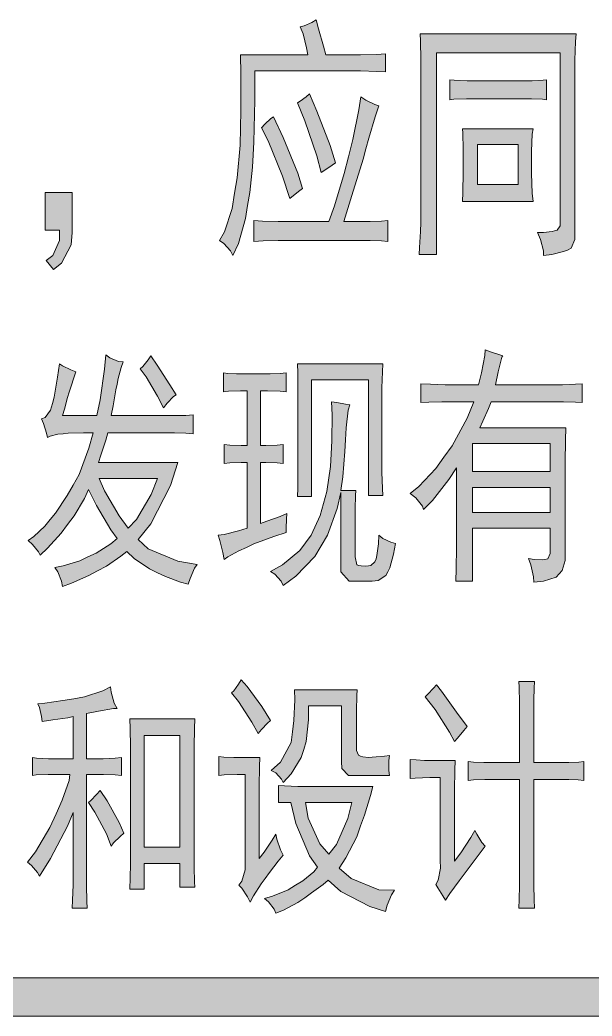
# Model space of a CAD drawing. Header units: millimetres. Extents: x 0 to 414, y 0 to 292.
# Drawn here: x 366.96 to 373.33, y 148.93 to 160.01 of the extents above; entities that cross this region are included whole.
import ezdxf

# ---------------------------------------------------------------- set-up
doc = ezdxf.new("R2010")
doc.units = ezdxf.units.MM

msp = doc.modelspace()

# ---------------------------------------------------------------- hatches: boundary and pattern name
h = msp.add_hatch(color=0)
h.dxf.hatch_style = 2
h.paths.add_polyline_path([(370.257917, 160.005889), (370.286139, 159.907111), (370.339056, 159.713083), (370.367278, 159.617833), (370.663611, 159.617833), (370.751806, 159.617833), (370.93525, 159.621361), (371.0305, 159.628417), (371.0305, 159.427333), (370.93525, 159.434389), (370.751806, 159.441444), (370.663611, 159.441444), (369.577056, 159.441444), (369.577056, 159.113361), (369.566472, 158.647694), (369.559417, 158.506583), (369.552361, 158.369), (369.520611, 158.086778), (369.495917, 157.942139), (369.47475, 157.7975), (369.393611, 157.522333), (369.333639, 157.388278), (369.305417, 157.437667), (369.231333, 157.522333), (369.185472, 157.554083), (369.238389, 157.649333), (369.323056, 157.910389), (369.351278, 158.079722), (369.3795, 158.249056), (369.414778, 158.612417), (369.418306, 158.806444), (369.421833, 159.000472), (369.421833, 159.406167), (369.418306, 159.617833), (370.166194, 159.617833), (370.152083, 159.695444), (370.113278, 159.850667), (370.081528, 159.928278), (370.123861, 159.938861), (370.212056, 159.977667)])
h = msp.add_hatch(color=0)
h.dxf.hatch_style = 2
h.paths.add_polyline_path([(373.150694, 159.850667), (373.143639, 159.766), (373.136583, 159.557861), (373.136583, 159.427333), (373.136583, 157.642278), (373.136583, 157.564667), (373.09425, 157.469417), (373.051917, 157.44825), (373.009583, 157.430611), (372.879056, 157.398861), (372.787333, 157.388278), (372.787333, 157.437667), (372.752056, 157.564667), (372.720306, 157.642278), (372.787333, 157.642278), (372.882583, 157.652861), (372.910806, 157.659917), (372.939028, 157.666972), (372.970778, 157.716361), (372.970778, 157.755167), (372.970778, 159.639), (371.598472, 159.639), (371.598472, 157.398861), (371.404444, 157.398861), (371.407972, 157.476472), (371.418556, 157.652861), (371.422083, 157.755167), (371.422083, 159.427333), (371.422083, 159.561389), (371.418556, 159.773056), (371.415028, 159.850667)])
h = msp.add_hatch(color=0)
h.dxf.hatch_style = 2
h.paths.add_polyline_path([(372.579194, 159.328556), (372.660333, 159.328556), (372.783806, 159.335611), (372.819083, 159.339139), (372.819083, 159.116889), (372.77675, 159.123944), (372.653278, 159.127472), (372.568611, 159.127472), (372.028861, 159.127472), (371.930083, 159.127472), (371.788972, 159.123944), (371.746639, 159.116889), (371.746639, 159.339139), (371.7925, 159.335611), (371.937139, 159.328556), (372.035917, 159.328556)])
h = msp.add_hatch(color=0)
h.dxf.hatch_style = 2
h.paths.add_polyline_path([(370.956417, 159.049861), (370.914083, 158.929917), (370.843528, 158.690028), (370.811778, 158.573611), (370.780028, 158.457194), (370.656556, 158.055028), (370.564833, 157.76575), (370.797667, 157.76575), (370.857639, 157.76575), (370.984639, 157.769278), (371.055194, 157.776333), (371.055194, 157.5435), (370.984639, 157.550556), (370.857639, 157.554083), (370.797667, 157.554083), (369.908667, 157.554083), (369.838111, 157.554083), (369.668778, 157.550556), (369.566472, 157.5435), (369.566472, 157.776333), (369.661722, 157.769278), (369.834583, 157.76575), (369.908667, 157.76575), (370.399028, 157.76575), (370.462528, 157.938611), (370.571889, 158.298444), (370.61775, 158.485417), (370.667139, 158.675917), (370.734167, 159.007528), (370.755333, 159.152167), (370.811778, 159.113361), (370.910556, 159.063972)])
h = msp.add_hatch(color=0)
h.dxf.hatch_style = 2
h.paths.add_polyline_path([(370.183833, 159.183917), (370.264972, 158.989889), (370.413139, 158.608889), (370.473111, 158.418389), (370.437833, 158.390167), (370.356694, 158.33725), (370.314361, 158.309028), (370.264972, 158.496), (370.134444, 158.884056), (370.049778, 159.085139), (370.081528, 159.102778), (370.148556, 159.152167)])
h = msp.add_hatch(color=0)
h.dxf.hatch_style = 2
h.paths.add_polyline_path([(369.785194, 158.929917), (369.891028, 158.700611), (370.053306, 158.301972), (370.106222, 158.132639), (370.078, 158.107944), (370.007444, 158.055028), (369.965111, 158.01975), (369.883972, 158.270222), (369.725222, 158.661806), (369.651139, 158.806444), (369.686417, 158.84525), (369.753444, 158.90875)])
h = msp.add_hatch(color=0)
h.paths.add_polyline_path([(372.670917, 158.795861), (372.660333, 158.735889), (372.653278, 158.545389), (372.653278, 158.418389), (372.653278, 158.298444), (372.660333, 158.079722), (372.670917, 157.988), (371.88775, 157.988), (371.891278, 158.086778), (371.894806, 158.312556), (371.894806, 158.443083), (371.894806, 158.570083), (371.891278, 158.746472), (371.88775, 158.795861)])
h.paths.add_polyline_path([(372.505111, 158.174972), (372.505111, 158.619472), (372.053556, 158.619472), (372.053556, 158.174972)])
h = msp.add_hatch(color=0)
h.dxf.hatch_style = 2
h.paths.add_polyline_path([(367.245194, 158.086778), (367.545056, 158.086778), (367.545056, 157.642278), (367.534472, 157.504694), (367.428639, 157.300083), (367.336917, 157.233056), (367.255778, 157.331833), (367.329861, 157.388278), (367.403944, 157.554083), (367.403944, 157.666972), (367.245194, 157.666972)])
h = msp.add_hatch(color=0)
h.paths.add_polyline_path([(368.113028, 156.206472), (368.091861, 156.142972), (368.056583, 156.0195), (368.046, 155.956), (368.031889, 155.8925), (368.000139, 155.716111), (367.978972, 155.60675), (368.645722, 155.60675), (368.684528, 155.60675), (368.811528, 155.610278), (368.892667, 155.617333), (368.892667, 155.405667), (368.811528, 155.412722), (368.684528, 155.41625), (368.645722, 155.41625), (367.943694, 155.41625), (367.919, 155.335111), (367.866083, 155.169306), (367.837861, 155.084639), (368.719806, 155.084639), (368.638667, 154.830639), (368.419944, 154.403778), (368.278833, 154.230917), (368.391722, 154.125083), (368.719806, 153.9875), (368.935, 153.952222), (368.906778, 153.909889), (368.857389, 153.797), (368.836222, 153.7335), (368.751556, 153.754667), (368.582222, 153.818167), (368.494028, 153.8605), (368.405833, 153.902833), (368.2365, 154.01925), (368.151833, 154.096861), (368.088333, 154.043944), (367.926056, 153.934583), (367.827278, 153.881667), (367.732028, 153.82875), (367.538, 153.744083), (367.439222, 153.708806), (367.428639, 153.76525), (367.386306, 153.871083), (367.354556, 153.920472), (367.446278, 153.938111), (367.629722, 153.994556), (367.721444, 154.036889), (367.813167, 154.079222), (367.975444, 154.181528), (368.046, 154.2415), (367.975444, 154.33675), (367.816694, 154.608389), (367.7285, 154.784778), (367.682639, 154.686), (367.566222, 154.491972), (367.495667, 154.396722), (367.425111, 154.301472), (367.269889, 154.132139), (367.18875, 154.054528), (367.171111, 154.093333), (367.104083, 154.174472), (367.054694, 154.220333), (367.118194, 154.262667), (367.241667, 154.379083), (367.301639, 154.453167), (367.361611, 154.523722), (367.488611, 154.71775), (367.555639, 154.834167), (367.622667, 154.954111), (367.732028, 155.246917), (367.777889, 155.41625), (367.672056, 155.41625), (367.502722, 155.412722), (367.446278, 155.405667), (367.386306, 155.402139), (367.301639, 155.377444), (367.269889, 155.363333), (367.259306, 155.412722), (367.227556, 155.518556), (367.206389, 155.571472), (367.245194, 155.585583), (367.305167, 155.666722), (367.326333, 155.740806), (367.343972, 155.811361), (367.382778, 156.033611), (367.403944, 156.181778), (367.439222, 156.160611), (367.530944, 156.11475), (367.587389, 156.093583), (367.566222, 156.037139), (367.530944, 155.92425), (367.513306, 155.867806), (367.495667, 155.807833), (367.460389, 155.677306), (367.439222, 155.60675), (367.820222, 155.60675), (367.8555, 155.783139), (367.904889, 156.121806), (367.919, 156.284083), (367.964861, 156.248806), (368.060111, 156.21)])
h.paths.add_polyline_path([(367.844917, 154.90825), (367.904889, 154.770667), (368.067167, 154.491972), (368.169472, 154.354389), (368.261194, 154.453167), (368.423472, 154.731861), (368.494028, 154.90825)])
h = msp.add_hatch(color=0)
h.dxf.hatch_style = 2
h.paths.add_polyline_path([(368.419944, 156.269972), (368.4905, 156.167667), (368.631611, 155.948944), (368.702167, 155.839583), (368.673944, 155.818417), (368.603389, 155.744333), (368.561056, 155.694944), (368.494028, 155.821944), (368.367028, 156.037139), (368.303528, 156.128861), (368.33175, 156.153556), (368.391722, 156.227639)])
h = msp.add_hatch(color=0)
h.paths.add_polyline_path([(371.305667, 154.742444), (371.400917, 154.820056), (371.587889, 155.021139), (371.679611, 155.144611), (371.771333, 155.271611), (371.937139, 155.578528), (372.011222, 155.761972), (371.714889, 155.761972), (371.654917, 155.761972), (371.510278, 155.754917), (371.422083, 155.751389), (371.422083, 155.959528), (371.531444, 155.956), (371.693722, 155.948944), (371.746639, 155.948944), (372.064139, 155.948944), (372.095889, 156.083), (372.134694, 156.277028), (372.138222, 156.337), (372.198194, 156.315833), (372.3005, 156.284083), (372.335778, 156.269972), (372.325194, 156.255861), (372.282861, 156.093583), (372.254639, 155.948944), (372.928444, 155.948944), (372.999, 155.948944), (373.143639, 155.956), (373.217722, 155.959528), (373.217722, 155.751389), (373.143639, 155.754917), (373.009583, 155.761972), (372.953139, 155.761972), (372.20525, 155.761972), (372.1735, 155.687889), (372.113528, 155.546778), (372.07825, 155.472694), (373.034278, 155.472694), (373.03075, 155.335111), (373.027222, 155.084639), (373.027222, 154.975278), (373.027222, 154.075694), (373.027222, 153.998083), (372.995472, 153.885194), (372.960194, 153.849917), (372.928444, 153.811111), (372.787333, 153.76525), (372.677972, 153.754667), (372.674444, 153.814639), (372.646222, 153.948694), (372.621528, 154.01925), (372.6815, 154.008667), (372.773222, 154.005139), (372.801444, 154.008667), (372.833194, 154.015722), (372.861417, 154.075694), (372.861417, 154.132139), (372.861417, 154.354389), (371.997111, 154.354389), (371.997111, 153.76525), (371.813667, 153.76525), (371.817194, 153.902833), (371.820722, 154.142722), (371.820722, 154.2415), (371.820722, 155.028194), (371.732528, 154.897667), (371.552611, 154.664833), (371.453833, 154.562528), (371.439722, 154.601333), (371.365639, 154.693056)])
h.paths.add_polyline_path([(372.861417, 154.985861), (372.861417, 155.296306), (371.997111, 155.296306), (371.997111, 154.985861)])
h.paths.add_polyline_path([(372.861417, 154.530778), (372.861417, 154.809472), (371.997111, 154.809472), (371.997111, 154.530778)])
h = msp.add_hatch(color=0)
h.dxf.hatch_style = 2
h.paths.add_polyline_path([(370.99875, 156.181778), (370.995222, 156.093583), (370.988167, 155.917194), (370.988167, 155.829), (370.988167, 155.084639), (370.988167, 154.978806), (370.995222, 154.795361), (370.99875, 154.71775), (370.84, 154.71775), (370.84, 156.005389), (370.208528, 156.005389), (370.208528, 154.707167), (370.049778, 154.707167), (370.053306, 154.802417), (370.056833, 155.014083), (370.056833, 155.1305), (370.056833, 155.740806), (370.056833, 155.86075), (370.053306, 156.083), (370.049778, 156.181778)])
h = msp.add_hatch(color=0)
h.dxf.hatch_style = 2
h.paths.add_polyline_path([(369.700528, 156.072417), (369.746389, 156.072417), (369.859278, 156.075944), (369.926306, 156.083), (369.926306, 155.871333), (369.859278, 155.878389), (369.718167, 155.881917), (369.640556, 155.881917), (369.640556, 155.275139), (369.700528, 155.275139), (369.824, 155.278667), (369.891028, 155.285722), (369.891028, 155.074056), (369.824, 155.081111), (369.700528, 155.084639), (369.640556, 155.084639), (369.640556, 154.407306), (369.711111, 154.432), (369.859278, 154.484917), (369.933361, 154.520194), (369.929833, 154.456694), (369.926306, 154.354389), (369.926306, 154.308528), (369.788722, 154.262667), (369.566472, 154.181528), (369.485333, 154.142722), (369.400667, 154.103917), (369.277194, 154.036889), (369.234861, 154.008667), (369.22075, 154.086278), (369.189, 154.220333), (369.167833, 154.276778), (369.234861, 154.287361), (369.397139, 154.326167), (369.492389, 154.354389), (369.492389, 155.084639), (369.425361, 155.084639), (369.298361, 155.081111), (369.234861, 155.074056), (369.234861, 155.285722), (369.298361, 155.278667), (369.425361, 155.275139), (369.492389, 155.275139), (369.492389, 155.881917), (369.418306, 155.881917), (369.28425, 155.878389), (369.227806, 155.871333), (369.227806, 156.083), (369.277194, 156.075944), (369.372444, 156.072417), (369.418306, 156.072417)])
h = msp.add_hatch(color=0)
h.dxf.hatch_style = 2
h.paths.add_polyline_path([(370.631861, 155.726694), (370.614222, 155.666722), (370.593056, 155.472694), (370.586, 155.338639), (370.578944, 155.208111), (370.55425, 154.925889), (370.533083, 154.774194), (370.698889, 154.774194), (370.695361, 154.71775), (370.691833, 154.569583), (370.691833, 154.474333), (370.691833, 154.121556), (370.691833, 154.036889), (370.713, 153.948694), (370.734167, 153.941639), (370.758861, 153.938111), (370.811778, 153.934583), (370.84, 153.938111), (370.868222, 153.941639), (370.910556, 153.980444), (370.924667, 154.015722), (370.93525, 154.051), (370.952889, 154.181528), (370.956417, 154.276778), (370.99875, 154.2415), (371.090472, 154.199167), (371.139861, 154.185056), (371.118694, 154.068639), (371.076361, 153.913417), (371.055194, 153.871083), (371.034028, 153.82875), (370.949361, 153.775833), (370.882333, 153.76525), (370.716528, 153.76525), (370.624806, 153.76525), (370.533083, 153.871083), (370.533083, 153.976917), (370.533083, 154.753028), (370.494278, 154.573111), (370.384917, 154.276778), (370.314361, 154.160361), (370.243806, 154.040417), (370.032139, 153.821694), (369.891028, 153.719389), (369.869861, 153.76525), (369.799306, 153.842861), (369.749917, 153.874611), (369.883972, 153.948694), (370.078, 154.107444), (370.1415, 154.192111), (370.205, 154.276778), (370.303778, 154.4955), (370.339056, 154.629556), (370.377861, 154.763611), (370.420194, 155.042306), (370.42725, 155.183417), (370.434306, 155.328056), (370.437833, 155.617333), (370.430778, 155.761972), (370.487222, 155.751389), (370.586, 155.73375)])
h = msp.add_hatch(color=0)
h.dxf.hatch_style = 2
h.paths.add_polyline_path([(369.425361, 152.671639), (369.492389, 152.597556), (369.654667, 152.371778), (369.749917, 152.216556), (369.718167, 152.188333), (369.651139, 152.117778), (369.615861, 152.071917), (369.545306, 152.198917), (369.397139, 152.428222), (369.316, 152.527), (369.344222, 152.548167), (369.397139, 152.62225)])
h = msp.add_hatch(color=0)
h.dxf.hatch_style = 2
h.paths.add_polyline_path([(371.598472, 152.615194), (371.651389, 152.544639), (371.820722, 152.311806), (371.937139, 152.149528), (371.901861, 152.107194), (371.831306, 152.022528), (371.796028, 151.983722), (371.743111, 152.089556), (371.580833, 152.340028), (371.471472, 152.481139), (371.499694, 152.509361), (371.563194, 152.576389)])
h = msp.add_hatch(color=0)
h.dxf.hatch_style = 2
h.paths.add_polyline_path([(372.519222, 151.750889), (372.519222, 152.30475), (372.519222, 152.417639), (372.515694, 152.586972), (372.512167, 152.650472), (372.685028, 152.650472), (372.6815, 152.576389), (372.677972, 152.449389), (372.677972, 152.392944), (372.677972, 151.750889), (373.020167, 151.750889), (373.069556, 151.750889), (373.178917, 151.754417), (373.235361, 151.761472), (373.235361, 151.549806), (373.171861, 151.556861), (373.069556, 151.560389), (373.027222, 151.560389), (372.677972, 151.560389), (372.677972, 150.452667), (372.677972, 150.385639), (372.6815, 150.226889), (372.685028, 150.131639), (372.512167, 150.131639), (372.515694, 150.226889), (372.519222, 150.382111), (372.519222, 150.442083), (372.519222, 151.560389), (372.194667, 151.560389), (372.134694, 151.560389), (372.007694, 151.556861), (371.947722, 151.549806), (371.947722, 151.761472), (372.007694, 151.754417), (372.124111, 151.750889), (372.180556, 151.750889)])
h = msp.add_hatch(color=0)
h.dxf.hatch_style = 2
h.paths.add_polyline_path([(368.046, 152.350611), (368.007194, 152.350611), (367.837861, 152.322389), (367.703806, 152.294167), (367.703806, 151.793222), (367.827278, 151.793222), (367.890778, 151.793222), (368.024833, 151.800278), (368.095389, 151.807333), (368.095389, 151.60625), (368.024833, 151.613306), (367.894306, 151.616833), (367.837861, 151.616833), (367.703806, 151.616833), (367.703806, 150.473833), (367.703806, 150.382111), (367.707333, 150.20925), (367.710861, 150.131639), (367.545056, 150.131639), (367.548583, 150.219833), (367.555639, 150.392694), (367.555639, 150.473833), (367.555639, 151.197028), (367.492139, 151.041806), (367.305167, 150.6855), (367.181694, 150.487944), (367.160528, 150.52675), (367.0935, 150.604361), (367.047639, 150.643167), (367.139361, 150.759583), (367.298111, 151.027694), (367.368667, 151.179389), (367.435694, 151.331083), (367.513306, 151.549806), (367.520361, 151.616833), (367.372194, 151.616833), (367.280472, 151.616833), (367.146417, 151.613306), (367.104083, 151.60625), (367.104083, 151.807333), (367.149944, 151.800278), (367.284, 151.793222), (367.372194, 151.793222), (367.555639, 151.793222), (367.555639, 152.262417), (367.499194, 152.248306), (367.329861, 152.223611), (367.213444, 152.205972), (367.206389, 152.262417), (367.181694, 152.361194), (367.164056, 152.403528), (367.241667, 152.410583), (367.44275, 152.438806), (367.562694, 152.459972), (367.682639, 152.481139), (367.88725, 152.548167), (367.971917, 152.594028), (367.978972, 152.534056), (368.01425, 152.410583)])
h = msp.add_hatch(color=0)
h.dxf.hatch_style = 2
h.paths.add_polyline_path([(370.691833, 151.60625), (370.61775, 151.60625), (370.543667, 151.683861), (370.540139, 151.761472), (370.540139, 152.382361), (370.17325, 152.382361), (370.17325, 152.227139), (370.148556, 151.983722), (370.120333, 151.895528), (370.092111, 151.807333), (369.979222, 151.623889), (369.891028, 151.528639), (369.873389, 151.567444), (369.809889, 151.634472), (369.756972, 151.662694), (369.862806, 151.754417), (369.98275, 151.973139), (369.996861, 152.093083), (370.010972, 152.216556), (370.021556, 152.449389), (370.018028, 152.55875), (370.716528, 152.55875), (370.709472, 152.49525), (370.705944, 152.325917), (370.705944, 152.227139), (370.705944, 151.927278), (370.705944, 151.884944), (370.730639, 151.832028), (370.751806, 151.821444), (370.7765, 151.814389), (370.84, 151.807333), (370.882333, 151.810861), (370.924667, 151.814389), (371.019917, 151.821444), (371.072833, 151.8285), (371.065778, 151.772056), (371.065778, 151.662694), (371.072833, 151.60625)])
h = msp.add_hatch(color=0)
h.paths.add_polyline_path([(368.910306, 152.237722), (368.906778, 152.128361), (368.90325, 151.92375), (368.90325, 151.8285), (368.90325, 150.6855), (368.90325, 150.586722), (368.906778, 150.424444), (368.910306, 150.364472), (368.7445, 150.364472), (368.7445, 150.629056), (368.345861, 150.629056), (368.345861, 150.343306), (368.187111, 150.343306), (368.190639, 150.470306), (368.194167, 150.625528), (368.194167, 150.65375), (368.194167, 151.8285), (368.194167, 151.92375), (368.190639, 152.128361), (368.187111, 152.237722)])
h.paths.add_polyline_path([(368.7445, 150.808972), (368.7445, 152.05075), (368.345861, 152.05075), (368.345861, 150.808972)])
h = msp.add_hatch(color=0)
h.dxf.hatch_style = 2
h.paths.add_polyline_path([(369.6335, 151.807333), (369.629972, 151.705028), (369.626444, 151.482778), (369.626444, 151.362833), (369.626444, 150.6855), (369.679361, 150.752528), (369.771083, 150.886583), (369.809889, 150.953611), (369.820472, 150.897167), (369.862806, 150.78075), (369.891028, 150.720778), (369.838111, 150.65375), (369.739333, 150.52675), (369.693472, 150.46325), (369.647611, 150.403278), (369.562944, 150.269222), (369.524139, 150.198667), (369.495917, 150.258639), (369.432417, 150.353889), (369.400667, 150.385639), (369.432417, 150.4315), (369.467694, 150.5585), (369.467694, 150.643167), (369.467694, 151.616833), (369.3795, 151.616833), (369.234861, 151.613306), (369.174889, 151.60625), (369.174889, 151.817917), (369.231333, 151.810861), (369.344222, 151.807333), (369.400667, 151.807333)])
h = msp.add_hatch(color=0)
h.dxf.hatch_style = 2
h.paths.add_polyline_path([(371.803083, 151.772056), (371.799556, 151.666222), (371.796028, 151.443972), (371.796028, 151.327556), (371.796028, 150.65375), (371.866583, 150.745472), (371.979472, 150.918333), (372.021806, 150.995944), (372.0465, 150.953611), (372.102944, 150.861889), (372.138222, 150.819556), (371.905389, 150.509111), (371.848944, 150.435028), (371.746639, 150.293917), (371.69725, 150.219833), (371.669028, 150.269222), (371.612583, 150.357417), (371.587889, 150.396222), (371.616111, 150.442083), (371.640806, 150.576139), (371.637278, 150.664333), (371.637278, 151.585083), (371.524389, 151.585083), (371.358583, 151.578028), (371.305667, 151.5745), (371.305667, 151.782639), (371.372694, 151.779111), (371.464417, 151.772056), (371.489111, 151.772056)])
h = msp.add_hatch(color=0)
h.paths.add_polyline_path([(369.841639, 151.496889), (369.908667, 151.489833), (370.056833, 151.482778), (370.1415, 151.482778), (370.889389, 151.482778), (370.864694, 151.384), (370.797667, 151.165278), (370.751806, 151.045333), (370.709472, 150.925389), (370.589528, 150.692556), (370.515444, 150.576139), (370.6495, 150.459722), (370.956417, 150.33625), (371.129278, 150.332722), (371.097528, 150.279806), (371.048139, 150.163389), (371.0305, 150.096361), (370.854111, 150.149278), (370.533083, 150.318611), (370.391972, 150.442083), (370.335528, 150.396222), (370.208528, 150.300972), (370.134444, 150.248056), (370.056833, 150.195139), (369.894556, 150.110472), (369.809889, 150.075194), (369.79225, 150.121056), (369.72875, 150.202194), (369.682889, 150.241), (369.774611, 150.265694), (369.947472, 150.33625), (370.028611, 150.385639), (370.10975, 150.435028), (370.233222, 150.537333), (370.275556, 150.586722), (370.183833, 150.713722), (370.032139, 151.073556), (369.975694, 151.306389), (369.841639, 151.306389)])
h.paths.add_polyline_path([(370.399028, 150.731361), (370.483694, 150.840722), (370.610694, 151.13), (370.656556, 151.306389), (370.1415, 151.306389), (370.169722, 151.133528), (370.30025, 150.847778)])
h = msp.add_hatch(color=0)
h.dxf.hatch_style = 2
h.paths.add_polyline_path([(367.978972, 150.819556), (367.926056, 150.957139), (367.799056, 151.200556), (367.7285, 151.306389), (367.753194, 151.327556), (367.816694, 151.394583), (367.8555, 151.440444), (367.933111, 151.324028), (368.067167, 151.084139), (368.120083, 150.964194), (368.07775, 150.928917), (368.007194, 150.858361)])
h = msp.add_hatch(color=0)
h.dxf.hatch_style = 2
h.paths.add_polyline_path([(354.957944, 148.932194), (354.957944, 149.355528), (404.237472, 149.355528), (404.237472, 148.932194)])

# ---------------------------------------------------------------- linework, layer by layer
at = {"color": 0, "lineweight": 0}
for points in [[(370.257917, 160.005889), (370.286139, 159.907111), (370.339056, 159.713083), (370.367278, 159.617833), (370.663611, 159.617833), (370.751806, 159.617833), (370.93525, 159.621361), (371.0305, 159.628417), (371.0305, 159.427333), (370.93525, 159.434389), (370.751806, 159.441444), (370.663611, 159.441444), (369.577056, 159.441444), (369.577056, 159.113361), (369.566472, 158.647694), (369.559417, 158.506583), (369.552361, 158.369), (369.520611, 158.086778), (369.495917, 157.942139), (369.47475, 157.7975), (369.393611, 157.522333), (369.333639, 157.388278), (369.305417, 157.437667), (369.231333, 157.522333), (369.185472, 157.554083), (369.238389, 157.649333), (369.323056, 157.910389), (369.351278, 158.079722), (369.3795, 158.249056), (369.414778, 158.612417), (369.418306, 158.806444), (369.421833, 159.000472), (369.421833, 159.406167), (369.418306, 159.617833), (370.166194, 159.617833), (370.152083, 159.695444), (370.113278, 159.850667), (370.081528, 159.928278), (370.123861, 159.938861), (370.212056, 159.977667)], [(373.150694, 159.850667), (373.143639, 159.766), (373.136583, 159.557861), (373.136583, 159.427333), (373.136583, 157.642278), (373.136583, 157.564667), (373.09425, 157.469417), (373.051917, 157.44825), (373.009583, 157.430611), (372.879056, 157.398861), (372.787333, 157.388278), (372.787333, 157.437667), (372.752056, 157.564667), (372.720306, 157.642278), (372.787333, 157.642278), (372.882583, 157.652861), (372.910806, 157.659917), (372.939028, 157.666972), (372.970778, 157.716361), (372.970778, 157.755167), (372.970778, 159.639), (371.598472, 159.639), (371.598472, 157.398861), (371.404444, 157.398861), (371.407972, 157.476472), (371.418556, 157.652861), (371.422083, 157.755167), (371.422083, 159.427333), (371.422083, 159.561389), (371.418556, 159.773056), (371.415028, 159.850667)], [(372.579194, 159.328556), (372.660333, 159.328556), (372.783806, 159.335611), (372.819083, 159.339139), (372.819083, 159.116889), (372.77675, 159.123944), (372.653278, 159.127472), (372.568611, 159.127472), (372.028861, 159.127472), (371.930083, 159.127472), (371.788972, 159.123944), (371.746639, 159.116889), (371.746639, 159.339139), (371.7925, 159.335611), (371.937139, 159.328556), (372.035917, 159.328556)], [(370.956417, 159.049861), (370.914083, 158.929917), (370.843528, 158.690028), (370.811778, 158.573611), (370.780028, 158.457194), (370.656556, 158.055028), (370.564833, 157.76575), (370.797667, 157.76575), (370.857639, 157.76575), (370.984639, 157.769278), (371.055194, 157.776333), (371.055194, 157.5435), (370.984639, 157.550556), (370.857639, 157.554083), (370.797667, 157.554083), (369.908667, 157.554083), (369.838111, 157.554083), (369.668778, 157.550556), (369.566472, 157.5435), (369.566472, 157.776333), (369.661722, 157.769278), (369.834583, 157.76575), (369.908667, 157.76575), (370.399028, 157.76575), (370.462528, 157.938611), (370.571889, 158.298444), (370.61775, 158.485417), (370.667139, 158.675917), (370.734167, 159.007528), (370.755333, 159.152167), (370.811778, 159.113361), (370.910556, 159.063972)], [(370.183833, 159.183917), (370.264972, 158.989889), (370.413139, 158.608889), (370.473111, 158.418389), (370.437833, 158.390167), (370.356694, 158.33725), (370.314361, 158.309028), (370.264972, 158.496), (370.134444, 158.884056), (370.049778, 159.085139), (370.081528, 159.102778), (370.148556, 159.152167)], [(369.785194, 158.929917), (369.891028, 158.700611), (370.053306, 158.301972), (370.106222, 158.132639), (370.078, 158.107944), (370.007444, 158.055028), (369.965111, 158.01975), (369.883972, 158.270222), (369.725222, 158.661806), (369.651139, 158.806444), (369.686417, 158.84525), (369.753444, 158.90875)], [(372.670917, 158.795861), (372.660333, 158.735889), (372.653278, 158.545389), (372.653278, 158.418389), (372.653278, 158.298444), (372.660333, 158.079722), (372.670917, 157.988), (371.88775, 157.988), (371.891278, 158.086778), (371.894806, 158.312556), (371.894806, 158.443083), (371.894806, 158.570083), (371.891278, 158.746472), (371.88775, 158.795861)], [(372.505111, 158.174972), (372.505111, 158.619472), (372.053556, 158.619472), (372.053556, 158.174972)], [(367.245194, 158.086778), (367.545056, 158.086778), (367.545056, 157.642278), (367.534472, 157.504694), (367.428639, 157.300083), (367.336917, 157.233056), (367.255778, 157.331833), (367.329861, 157.388278), (367.403944, 157.554083), (367.403944, 157.666972), (367.245194, 157.666972)], [(368.113028, 156.206472), (368.091861, 156.142972), (368.056583, 156.0195), (368.046, 155.956), (368.031889, 155.8925), (368.000139, 155.716111), (367.978972, 155.60675), (368.645722, 155.60675), (368.684528, 155.60675), (368.811528, 155.610278), (368.892667, 155.617333), (368.892667, 155.405667), (368.811528, 155.412722), (368.684528, 155.41625), (368.645722, 155.41625), (367.943694, 155.41625), (367.919, 155.335111), (367.866083, 155.169306), (367.837861, 155.084639), (368.719806, 155.084639), (368.638667, 154.830639), (368.419944, 154.403778), (368.278833, 154.230917), (368.391722, 154.125083), (368.719806, 153.9875), (368.935, 153.952222), (368.906778, 153.909889), (368.857389, 153.797), (368.836222, 153.7335), (368.751556, 153.754667), (368.582222, 153.818167), (368.494028, 153.8605), (368.405833, 153.902833), (368.2365, 154.01925), (368.151833, 154.096861), (368.088333, 154.043944), (367.926056, 153.934583), (367.827278, 153.881667), (367.732028, 153.82875), (367.538, 153.744083), (367.439222, 153.708806), (367.428639, 153.76525), (367.386306, 153.871083), (367.354556, 153.920472), (367.446278, 153.938111), (367.629722, 153.994556), (367.721444, 154.036889), (367.813167, 154.079222), (367.975444, 154.181528), (368.046, 154.2415), (367.975444, 154.33675), (367.816694, 154.608389), (367.7285, 154.784778), (367.682639, 154.686), (367.566222, 154.491972), (367.495667, 154.396722), (367.425111, 154.301472), (367.269889, 154.132139), (367.18875, 154.054528), (367.171111, 154.093333), (367.104083, 154.174472), (367.054694, 154.220333), (367.118194, 154.262667), (367.241667, 154.379083), (367.301639, 154.453167), (367.361611, 154.523722), (367.488611, 154.71775), (367.555639, 154.834167), (367.622667, 154.954111), (367.732028, 155.246917), (367.777889, 155.41625), (367.672056, 155.41625), (367.502722, 155.412722), (367.446278, 155.405667), (367.386306, 155.402139), (367.301639, 155.377444), (367.269889, 155.363333), (367.259306, 155.412722), (367.227556, 155.518556), (367.206389, 155.571472), (367.245194, 155.585583), (367.305167, 155.666722), (367.326333, 155.740806), (367.343972, 155.811361), (367.382778, 156.033611), (367.403944, 156.181778), (367.439222, 156.160611), (367.530944, 156.11475), (367.587389, 156.093583), (367.566222, 156.037139), (367.530944, 155.92425), (367.513306, 155.867806), (367.495667, 155.807833), (367.460389, 155.677306), (367.439222, 155.60675), (367.820222, 155.60675), (367.8555, 155.783139), (367.904889, 156.121806), (367.919, 156.284083), (367.964861, 156.248806), (368.060111, 156.21)], [(368.419944, 156.269972), (368.4905, 156.167667), (368.631611, 155.948944), (368.702167, 155.839583), (368.673944, 155.818417), (368.603389, 155.744333), (368.561056, 155.694944), (368.494028, 155.821944), (368.367028, 156.037139), (368.303528, 156.128861), (368.33175, 156.153556), (368.391722, 156.227639)], [(371.305667, 154.742444), (371.400917, 154.820056), (371.587889, 155.021139), (371.679611, 155.144611), (371.771333, 155.271611), (371.937139, 155.578528), (372.011222, 155.761972), (371.714889, 155.761972), (371.654917, 155.761972), (371.510278, 155.754917), (371.422083, 155.751389), (371.422083, 155.959528), (371.531444, 155.956), (371.693722, 155.948944), (371.746639, 155.948944), (372.064139, 155.948944), (372.095889, 156.083), (372.134694, 156.277028), (372.138222, 156.337), (372.198194, 156.315833), (372.3005, 156.284083), (372.335778, 156.269972), (372.325194, 156.255861), (372.282861, 156.093583), (372.254639, 155.948944), (372.928444, 155.948944), (372.999, 155.948944), (373.143639, 155.956), (373.217722, 155.959528), (373.217722, 155.751389), (373.143639, 155.754917), (373.009583, 155.761972), (372.953139, 155.761972), (372.20525, 155.761972), (372.1735, 155.687889), (372.113528, 155.546778), (372.07825, 155.472694), (373.034278, 155.472694), (373.03075, 155.335111), (373.027222, 155.084639), (373.027222, 154.975278), (373.027222, 154.075694), (373.027222, 153.998083), (372.995472, 153.885194), (372.960194, 153.849917), (372.928444, 153.811111), (372.787333, 153.76525), (372.677972, 153.754667), (372.674444, 153.814639), (372.646222, 153.948694), (372.621528, 154.01925), (372.6815, 154.008667), (372.773222, 154.005139), (372.801444, 154.008667), (372.833194, 154.015722), (372.861417, 154.075694), (372.861417, 154.132139), (372.861417, 154.354389), (371.997111, 154.354389), (371.997111, 153.76525), (371.813667, 153.76525), (371.817194, 153.902833), (371.820722, 154.142722), (371.820722, 154.2415), (371.820722, 155.028194), (371.732528, 154.897667), (371.552611, 154.664833), (371.453833, 154.562528), (371.439722, 154.601333), (371.365639, 154.693056)], [(370.99875, 156.181778), (370.995222, 156.093583), (370.988167, 155.917194), (370.988167, 155.829), (370.988167, 155.084639), (370.988167, 154.978806), (370.995222, 154.795361), (370.99875, 154.71775), (370.84, 154.71775), (370.84, 156.005389), (370.208528, 156.005389), (370.208528, 154.707167), (370.049778, 154.707167), (370.053306, 154.802417), (370.056833, 155.014083), (370.056833, 155.1305), (370.056833, 155.740806), (370.056833, 155.86075), (370.053306, 156.083), (370.049778, 156.181778)], [(369.700528, 156.072417), (369.746389, 156.072417), (369.859278, 156.075944), (369.926306, 156.083), (369.926306, 155.871333), (369.859278, 155.878389), (369.718167, 155.881917), (369.640556, 155.881917), (369.640556, 155.275139), (369.700528, 155.275139), (369.824, 155.278667), (369.891028, 155.285722), (369.891028, 155.074056), (369.824, 155.081111), (369.700528, 155.084639), (369.640556, 155.084639), (369.640556, 154.407306), (369.711111, 154.432), (369.859278, 154.484917), (369.933361, 154.520194), (369.929833, 154.456694), (369.926306, 154.354389), (369.926306, 154.308528), (369.788722, 154.262667), (369.566472, 154.181528), (369.485333, 154.142722), (369.400667, 154.103917), (369.277194, 154.036889), (369.234861, 154.008667), (369.22075, 154.086278), (369.189, 154.220333), (369.167833, 154.276778), (369.234861, 154.287361), (369.397139, 154.326167), (369.492389, 154.354389), (369.492389, 155.084639), (369.425361, 155.084639), (369.298361, 155.081111), (369.234861, 155.074056), (369.234861, 155.285722), (369.298361, 155.278667), (369.425361, 155.275139), (369.492389, 155.275139), (369.492389, 155.881917), (369.418306, 155.881917), (369.28425, 155.878389), (369.227806, 155.871333), (369.227806, 156.083), (369.277194, 156.075944), (369.372444, 156.072417), (369.418306, 156.072417)], [(370.631861, 155.726694), (370.614222, 155.666722), (370.593056, 155.472694), (370.586, 155.338639), (370.578944, 155.208111), (370.55425, 154.925889), (370.533083, 154.774194), (370.698889, 154.774194), (370.695361, 154.71775), (370.691833, 154.569583), (370.691833, 154.474333), (370.691833, 154.121556), (370.691833, 154.036889), (370.713, 153.948694), (370.734167, 153.941639), (370.758861, 153.938111), (370.811778, 153.934583), (370.84, 153.938111), (370.868222, 153.941639), (370.910556, 153.980444), (370.924667, 154.015722), (370.93525, 154.051), (370.952889, 154.181528), (370.956417, 154.276778), (370.99875, 154.2415), (371.090472, 154.199167), (371.139861, 154.185056), (371.118694, 154.068639), (371.076361, 153.913417), (371.055194, 153.871083), (371.034028, 153.82875), (370.949361, 153.775833), (370.882333, 153.76525), (370.716528, 153.76525), (370.624806, 153.76525), (370.533083, 153.871083), (370.533083, 153.976917), (370.533083, 154.753028), (370.494278, 154.573111), (370.384917, 154.276778), (370.314361, 154.160361), (370.243806, 154.040417), (370.032139, 153.821694), (369.891028, 153.719389), (369.869861, 153.76525), (369.799306, 153.842861), (369.749917, 153.874611), (369.883972, 153.948694), (370.078, 154.107444), (370.1415, 154.192111), (370.205, 154.276778), (370.303778, 154.4955), (370.339056, 154.629556), (370.377861, 154.763611), (370.420194, 155.042306), (370.42725, 155.183417), (370.434306, 155.328056), (370.437833, 155.617333), (370.430778, 155.761972), (370.487222, 155.751389), (370.586, 155.73375)], [(372.861417, 154.985861), (372.861417, 155.296306), (371.997111, 155.296306), (371.997111, 154.985861)], [(367.844917, 154.90825), (367.904889, 154.770667), (368.067167, 154.491972), (368.169472, 154.354389), (368.261194, 154.453167), (368.423472, 154.731861), (368.494028, 154.90825)], [(372.861417, 154.530778), (372.861417, 154.809472), (371.997111, 154.809472), (371.997111, 154.530778)], [(369.425361, 152.671639), (369.492389, 152.597556), (369.654667, 152.371778), (369.749917, 152.216556), (369.718167, 152.188333), (369.651139, 152.117778), (369.615861, 152.071917), (369.545306, 152.198917), (369.397139, 152.428222), (369.316, 152.527), (369.344222, 152.548167), (369.397139, 152.62225)], [(371.598472, 152.615194), (371.651389, 152.544639), (371.820722, 152.311806), (371.937139, 152.149528), (371.901861, 152.107194), (371.831306, 152.022528), (371.796028, 151.983722), (371.743111, 152.089556), (371.580833, 152.340028), (371.471472, 152.481139), (371.499694, 152.509361), (371.563194, 152.576389)], [(372.519222, 151.750889), (372.519222, 152.30475), (372.519222, 152.417639), (372.515694, 152.586972), (372.512167, 152.650472), (372.685028, 152.650472), (372.6815, 152.576389), (372.677972, 152.449389), (372.677972, 152.392944), (372.677972, 151.750889), (373.020167, 151.750889), (373.069556, 151.750889), (373.178917, 151.754417), (373.235361, 151.761472), (373.235361, 151.549806), (373.171861, 151.556861), (373.069556, 151.560389), (373.027222, 151.560389), (372.677972, 151.560389), (372.677972, 150.452667), (372.677972, 150.385639), (372.6815, 150.226889), (372.685028, 150.131639), (372.512167, 150.131639), (372.515694, 150.226889), (372.519222, 150.382111), (372.519222, 150.442083), (372.519222, 151.560389), (372.194667, 151.560389), (372.134694, 151.560389), (372.007694, 151.556861), (371.947722, 151.549806), (371.947722, 151.761472), (372.007694, 151.754417), (372.124111, 151.750889), (372.180556, 151.750889)], [(368.046, 152.350611), (368.007194, 152.350611), (367.837861, 152.322389), (367.703806, 152.294167), (367.703806, 151.793222), (367.827278, 151.793222), (367.890778, 151.793222), (368.024833, 151.800278), (368.095389, 151.807333), (368.095389, 151.60625), (368.024833, 151.613306), (367.894306, 151.616833), (367.837861, 151.616833), (367.703806, 151.616833), (367.703806, 150.473833), (367.703806, 150.382111), (367.707333, 150.20925), (367.710861, 150.131639), (367.545056, 150.131639), (367.548583, 150.219833), (367.555639, 150.392694), (367.555639, 150.473833), (367.555639, 151.197028), (367.492139, 151.041806), (367.305167, 150.6855), (367.181694, 150.487944), (367.160528, 150.52675), (367.0935, 150.604361), (367.047639, 150.643167), (367.139361, 150.759583), (367.298111, 151.027694), (367.368667, 151.179389), (367.435694, 151.331083), (367.513306, 151.549806), (367.520361, 151.616833), (367.372194, 151.616833), (367.280472, 151.616833), (367.146417, 151.613306), (367.104083, 151.60625), (367.104083, 151.807333), (367.149944, 151.800278), (367.284, 151.793222), (367.372194, 151.793222), (367.555639, 151.793222), (367.555639, 152.262417), (367.499194, 152.248306), (367.329861, 152.223611), (367.213444, 152.205972), (367.206389, 152.262417), (367.181694, 152.361194), (367.164056, 152.403528), (367.241667, 152.410583), (367.44275, 152.438806), (367.562694, 152.459972), (367.682639, 152.481139), (367.88725, 152.548167), (367.971917, 152.594028), (367.978972, 152.534056), (368.01425, 152.410583)], [(370.691833, 151.60625), (370.61775, 151.60625), (370.543667, 151.683861), (370.540139, 151.761472), (370.540139, 152.382361), (370.17325, 152.382361), (370.17325, 152.227139), (370.148556, 151.983722), (370.120333, 151.895528), (370.092111, 151.807333), (369.979222, 151.623889), (369.891028, 151.528639), (369.873389, 151.567444), (369.809889, 151.634472), (369.756972, 151.662694), (369.862806, 151.754417), (369.98275, 151.973139), (369.996861, 152.093083), (370.010972, 152.216556), (370.021556, 152.449389), (370.018028, 152.55875), (370.716528, 152.55875), (370.709472, 152.49525), (370.705944, 152.325917), (370.705944, 152.227139), (370.705944, 151.927278), (370.705944, 151.884944), (370.730639, 151.832028), (370.751806, 151.821444), (370.7765, 151.814389), (370.84, 151.807333), (370.882333, 151.810861), (370.924667, 151.814389), (371.019917, 151.821444), (371.072833, 151.8285), (371.065778, 151.772056), (371.065778, 151.662694), (371.072833, 151.60625)], [(368.910306, 152.237722), (368.906778, 152.128361), (368.90325, 151.92375), (368.90325, 151.8285), (368.90325, 150.6855), (368.90325, 150.586722), (368.906778, 150.424444), (368.910306, 150.364472), (368.7445, 150.364472), (368.7445, 150.629056), (368.345861, 150.629056), (368.345861, 150.343306), (368.187111, 150.343306), (368.190639, 150.470306), (368.194167, 150.625528), (368.194167, 150.65375), (368.194167, 151.8285), (368.194167, 151.92375), (368.190639, 152.128361), (368.187111, 152.237722)], [(368.7445, 150.808972), (368.7445, 152.05075), (368.345861, 152.05075), (368.345861, 150.808972)], [(369.6335, 151.807333), (369.629972, 151.705028), (369.626444, 151.482778), (369.626444, 151.362833), (369.626444, 150.6855), (369.679361, 150.752528), (369.771083, 150.886583), (369.809889, 150.953611), (369.820472, 150.897167), (369.862806, 150.78075), (369.891028, 150.720778), (369.838111, 150.65375), (369.739333, 150.52675), (369.693472, 150.46325), (369.647611, 150.403278), (369.562944, 150.269222), (369.524139, 150.198667), (369.495917, 150.258639), (369.432417, 150.353889), (369.400667, 150.385639), (369.432417, 150.4315), (369.467694, 150.5585), (369.467694, 150.643167), (369.467694, 151.616833), (369.3795, 151.616833), (369.234861, 151.613306), (369.174889, 151.60625), (369.174889, 151.817917), (369.231333, 151.810861), (369.344222, 151.807333), (369.400667, 151.807333)], [(371.803083, 151.772056), (371.799556, 151.666222), (371.796028, 151.443972), (371.796028, 151.327556), (371.796028, 150.65375), (371.866583, 150.745472), (371.979472, 150.918333), (372.021806, 150.995944), (372.0465, 150.953611), (372.102944, 150.861889), (372.138222, 150.819556), (371.905389, 150.509111), (371.848944, 150.435028), (371.746639, 150.293917), (371.69725, 150.219833), (371.669028, 150.269222), (371.612583, 150.357417), (371.587889, 150.396222), (371.616111, 150.442083), (371.640806, 150.576139), (371.637278, 150.664333), (371.637278, 151.585083), (371.524389, 151.585083), (371.358583, 151.578028), (371.305667, 151.5745), (371.305667, 151.782639), (371.372694, 151.779111), (371.464417, 151.772056), (371.489111, 151.772056)], [(369.841639, 151.496889), (369.908667, 151.489833), (370.056833, 151.482778), (370.1415, 151.482778), (370.889389, 151.482778), (370.864694, 151.384), (370.797667, 151.165278), (370.751806, 151.045333), (370.709472, 150.925389), (370.589528, 150.692556), (370.515444, 150.576139), (370.6495, 150.459722), (370.956417, 150.33625), (371.129278, 150.332722), (371.097528, 150.279806), (371.048139, 150.163389), (371.0305, 150.096361), (370.854111, 150.149278), (370.533083, 150.318611), (370.391972, 150.442083), (370.335528, 150.396222), (370.208528, 150.300972), (370.134444, 150.248056), (370.056833, 150.195139), (369.894556, 150.110472), (369.809889, 150.075194), (369.79225, 150.121056), (369.72875, 150.202194), (369.682889, 150.241), (369.774611, 150.265694), (369.947472, 150.33625), (370.028611, 150.385639), (370.10975, 150.435028), (370.233222, 150.537333), (370.275556, 150.586722), (370.183833, 150.713722), (370.032139, 151.073556), (369.975694, 151.306389), (369.841639, 151.306389)], [(367.978972, 150.819556), (367.926056, 150.957139), (367.799056, 151.200556), (367.7285, 151.306389), (367.753194, 151.327556), (367.816694, 151.394583), (367.8555, 151.440444), (367.933111, 151.324028), (368.067167, 151.084139), (368.120083, 150.964194), (368.07775, 150.928917), (368.007194, 150.858361)], [(370.399028, 150.731361), (370.483694, 150.840722), (370.610694, 151.13), (370.656556, 151.306389), (370.1415, 151.306389), (370.169722, 151.133528), (370.30025, 150.847778)], [(354.957944, 148.932194), (354.957944, 149.355528), (404.237472, 149.355528), (404.237472, 148.932194)]]:
    msp.add_lwpolyline(points, close=True, dxfattribs=at)

doc.saveas('drawing.dxf')
